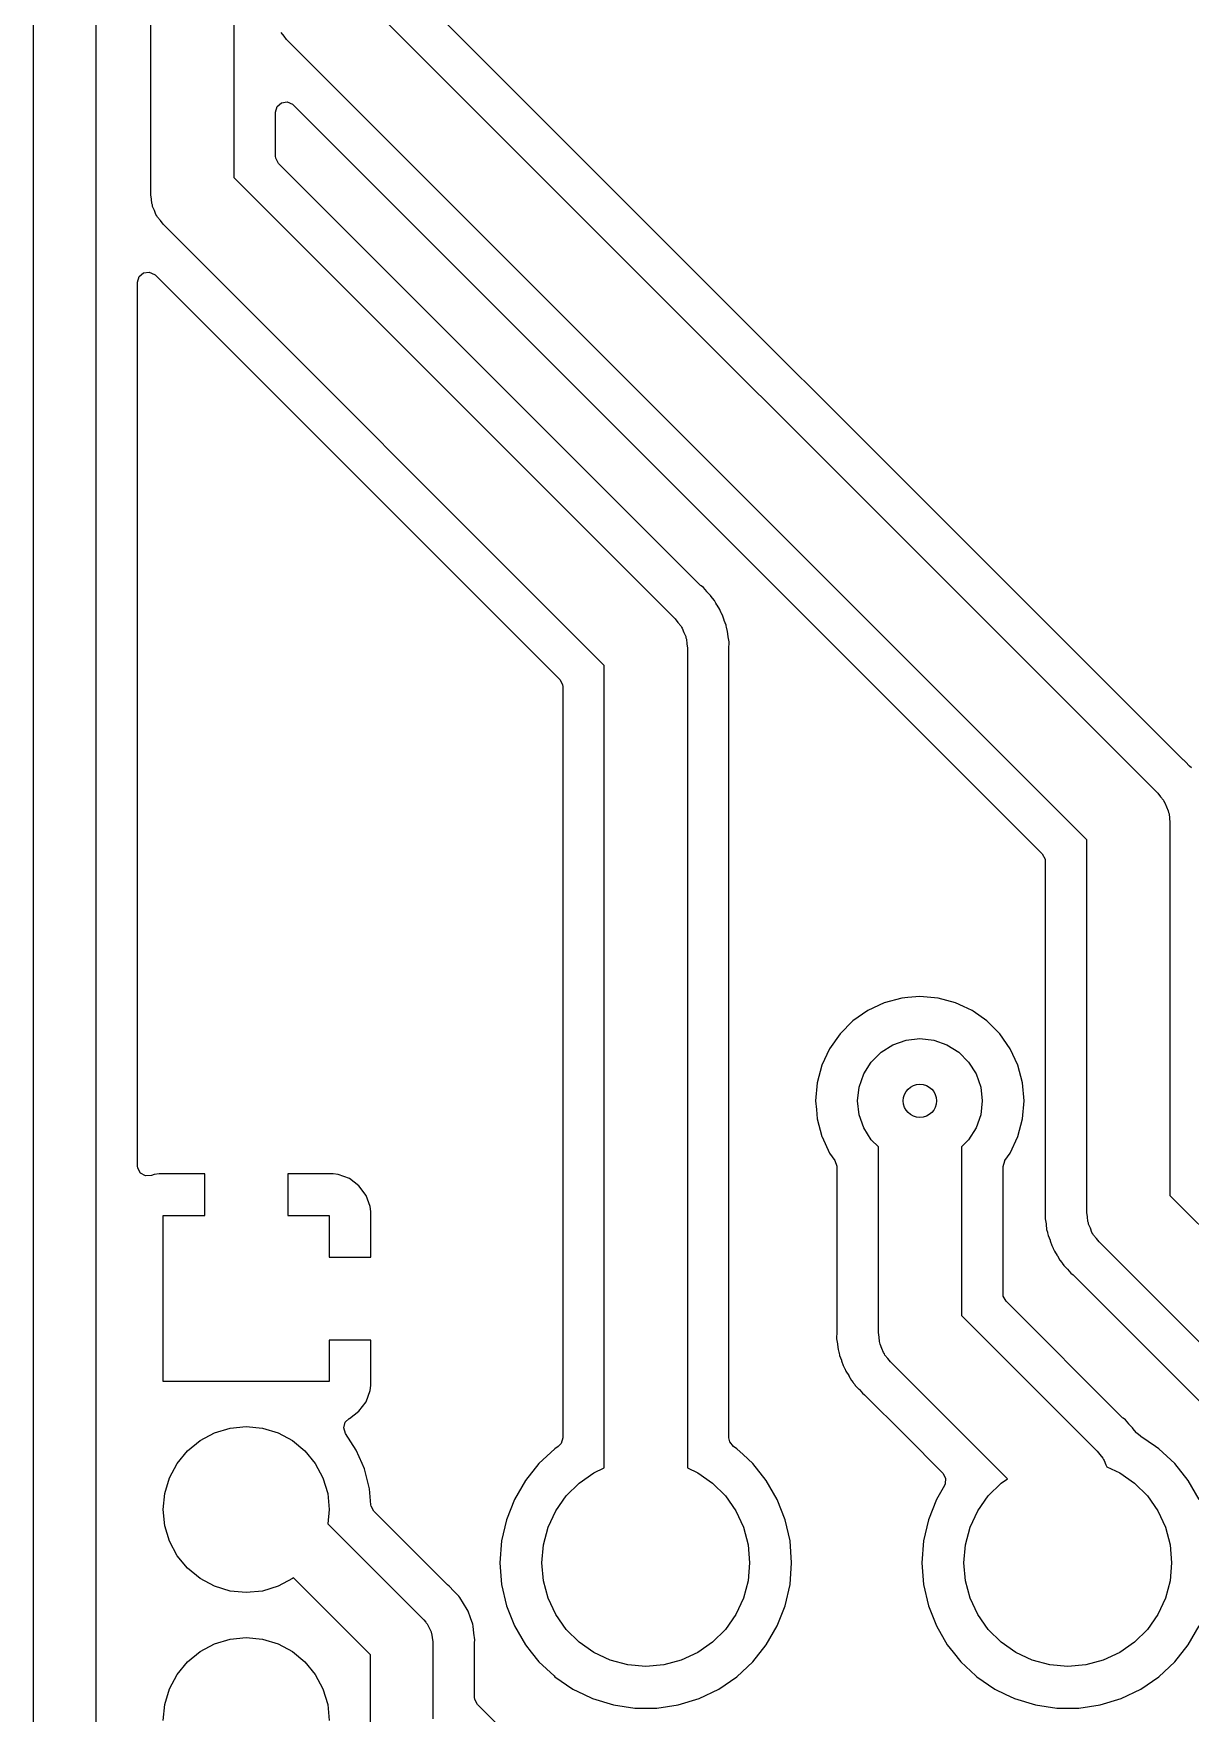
# Model space of a CAD drawing. Extents: x 4.71 to 7.86, y -5.32 to -1.9.
# Drawn here: x 4.734 to 5.282, y -4.905 to -4.109 of the extents above; entities that cross this region are included whole.
import ezdxf

# ---------------------------------------------------------------- set-up
doc = ezdxf.new("R2010")
doc.units = 0
doc.header["$MEASUREMENT"] = 0
doc.layers.add('BLACK', color=7, linetype='CONTINUOUS')

msp = doc.modelspace()

# ---------------------------------------------------------------- linework, layer by layer
at = {"layer": 'BLACK', "linetype": 'CONTINUOUS'}
for p, q in [((4.73418, -4.98625), (4.73418, -3.35938)), ((4.76371, -3.3655), (4.76371, -4.98013)), ((4.78976, -4.18538), (4.78976, -3.39311)), ((4.82913, -3.40127), (4.82913, -4.17723)), ((4.88773, -4.08975), (5.267, -4.46903)), ((5.27906, -4.45322), (4.91851, -4.09267)), ((4.85286, -4.11014), (4.85148, -4.10855)), ((4.85412, -4.11183), (4.85286, -4.11014)), ((5.23339, -4.4911), (4.85412, -4.11183)), ((4.84884, -4.1462), (4.84961, -4.14356)), ((4.84884, -4.16704), (4.84884, -4.1462)), ((4.84961, -4.14356), (4.85169, -4.14176)), ((4.85169, -4.14176), (4.85442, -4.14137)), ((4.85442, -4.14137), (4.85692, -4.14251)), ((4.85692, -4.14251), (4.85717, -4.14275)), ((4.85717, -4.14275), (5.21226, -4.49783)), ((4.84895, -4.16808), (4.84884, -4.16704)), ((4.85027, -4.17049), (4.84895, -4.16808)), ((5.05032, -4.37054), (4.85027, -4.17049)), ((4.82913, -4.17723), (5.03826, -4.38635)), ((4.79006, -4.18746), (4.78976, -4.18538)), ((4.79021, -4.18956), (4.79006, -4.18746)), ((4.79046, -4.19023), (4.79021, -4.18956)), ((4.79056, -4.19093), (4.79046, -4.19023)), ((4.79144, -4.19284), (4.79056, -4.19093)), ((4.79217, -4.19481), (4.79144, -4.19284)), ((4.7926, -4.19538), (4.79217, -4.19481)), ((4.79289, -4.19602), (4.7926, -4.19538)), ((4.79427, -4.19761), (4.79289, -4.19602)), ((4.79553, -4.1993), (4.79427, -4.19761)), ((5.00465, -4.40842), (4.79553, -4.1993)), ((4.78341, -4.22684), (4.78419, -4.2242)), ((4.78341, -4.64567), (4.78341, -4.22684)), ((4.78419, -4.2242), (4.78627, -4.2224)), ((4.78627, -4.2224), (4.78899, -4.222)), ((4.78899, -4.222), (4.79149, -4.22315)), ((4.79149, -4.22315), (4.79175, -4.22338)), ((4.79175, -4.22338), (4.98352, -4.41516)), ((5.05055, -4.37075), (5.05032, -4.37054)), ((5.05162, -4.37157), (5.05055, -4.37075)), ((5.05319, -4.37341), (5.05162, -4.37157)), ((5.05162, -4.37157), (5.05162, -4.37157)), ((5.05332, -4.37354), (5.05319, -4.37341)), ((5.05502, -4.37525), (5.05332, -4.37354)), ((5.05577, -4.37638), (5.05502, -4.37525)), ((5.05596, -4.37663), (5.05577, -4.37638)), ((5.05684, -4.37765), (5.05596, -4.37663)), ((5.05758, -4.379), (5.05684, -4.37765)), ((5.05684, -4.37765), (5.05684, -4.37765)), ((5.03826, -4.38635), (5.03952, -4.38804)), ((5.05801, -4.37976), (5.05758, -4.379)), ((5.0581, -4.37992), (5.05801, -4.37976)), ((5.05943, -4.38194), (5.0581, -4.37992)), ((5.05963, -4.38244), (5.05943, -4.38194)), ((5.05993, -4.38319), (5.05963, -4.38244)), ((5.06007, -4.38347), (5.05993, -4.38319)), ((5.06072, -4.38466), (5.06007, -4.38347)), ((5.06145, -4.38696), (5.06072, -4.38466)), ((5.03952, -4.38804), (5.0409, -4.38963)), ((5.0409, -4.38963), (5.04119, -4.39027)), ((5.04119, -4.39027), (5.04162, -4.39084)), ((5.04162, -4.39084), (5.04235, -4.39281)), ((5.04235, -4.39281), (5.04323, -4.39472)), ((5.04323, -4.39472), (5.04333, -4.39542)), ((5.06151, -4.38714), (5.06145, -4.38696)), ((5.0624, -4.38938), (5.06151, -4.38714)), ((5.06264, -4.39071), (5.0624, -4.38938)), ((5.0624, -4.38938), (5.0624, -4.38938)), ((5.06272, -4.39101), (5.06264, -4.39071)), ((5.06312, -4.3923), (5.06272, -4.39101)), ((5.06337, -4.3947), (5.06312, -4.3923)), ((5.06312, -4.3923), (5.06312, -4.3923)), ((5.06339, -4.39489), (5.06337, -4.3947)), ((5.04333, -4.39542), (5.04357, -4.39609)), ((5.04357, -4.39609), (5.04373, -4.39819)), ((5.04373, -4.39819), (5.04402, -4.40027)), ((5.04402, -4.40027), (5.04402, -4.78882)), ((5.06382, -4.39726), (5.06339, -4.39489)), ((5.06373, -4.40077), (5.06382, -4.39726)), ((5.06373, -4.58891), (5.06373, -4.40077)), ((5.00465, -4.78882), (5.00465, -4.40842)), ((4.98352, -4.41516), (4.98484, -4.41757)), ((4.98484, -4.41757), (4.98495, -4.41861)), ((4.98495, -4.41861), (4.98495, -4.7746)), ((5.27929, -4.45342), (5.27906, -4.45322)), ((5.28036, -4.45425), (5.27929, -4.45342)), ((5.28193, -4.45608), (5.28036, -4.45425)), ((5.28206, -4.45622), (5.28193, -4.45608)), ((5.28291, -4.45707), (5.28206, -4.45622)), ((5.267, -4.46903), (5.26826, -4.47071)), ((5.26826, -4.47071), (5.26964, -4.4723)), ((5.26964, -4.4723), (5.26993, -4.47295)), ((5.26993, -4.47295), (5.27036, -4.47351)), ((5.27036, -4.47351), (5.27109, -4.47549)), ((5.27109, -4.47549), (5.27197, -4.4774)), ((5.27197, -4.4774), (5.27207, -4.4781)), ((5.27207, -4.4781), (5.27232, -4.47876)), ((5.27232, -4.47876), (5.27247, -4.48086)), ((5.27247, -4.48086), (5.27276, -4.48295)), ((5.27276, -4.48295), (5.27276, -4.65964)), ((5.21226, -4.49783), (5.21358, -4.50025)), ((5.23339, -4.66779), (5.23339, -4.4911)), ((5.21358, -4.50025), (5.21369, -4.50129)), ((5.21369, -4.50129), (5.21369, -4.66729)), ((5.13736, -4.5684), (5.12955, -4.57204)), ((5.14568, -4.56617), (5.13736, -4.5684)), ((5.13736, -4.5684), (5.13736, -4.5684)), ((5.14854, -4.56592), (5.14568, -4.56617)), ((5.14568, -4.56617), (5.14568, -4.56617)), ((5.15426, -4.56542), (5.14854, -4.56592)), ((5.16284, -4.56617), (5.15426, -4.56542)), ((5.15426, -4.56542), (5.15426, -4.56542)), ((5.17116, -4.5684), (5.16284, -4.56617)), ((5.17491, -4.57014), (5.17116, -4.5684)), ((5.17116, -4.5684), (5.17116, -4.5684)), ((5.17116, -4.5684), (5.17116, -4.5684)), ((5.12249, -4.57698), (5.1164, -4.58307)), ((5.12955, -4.57204), (5.12249, -4.57698)), ((5.12955, -4.57204), (5.12955, -4.57204)), ((5.17897, -4.57204), (5.17491, -4.57014)), ((5.17944, -4.57237), (5.17897, -4.57204)), ((5.18603, -4.57698), (5.17944, -4.57237)), ((5.18938, -4.58033), (5.18603, -4.57698)), ((5.1164, -4.58307), (5.11146, -4.59013)), ((5.14769, -4.58605), (5.15426, -4.58531)), ((5.15426, -4.58531), (5.16083, -4.58605)), ((5.19212, -4.58307), (5.18938, -4.58033)), ((5.19706, -4.59013), (5.19212, -4.58307)), ((5.06373, -4.61484), (5.06373, -4.58891)), ((5.11146, -4.59013), (5.10782, -4.59793)), ((5.11146, -4.59013), (5.11146, -4.59013)), ((5.13118, -4.59643), (5.13585, -4.59175)), ((5.13585, -4.59175), (5.14145, -4.58823)), ((5.14145, -4.58823), (5.14769, -4.58605)), ((5.16083, -4.58605), (5.16707, -4.58823)), ((5.16707, -4.58823), (5.17267, -4.59175)), ((5.17267, -4.59175), (5.17735, -4.59643)), ((5.2007, -4.59793), (5.19706, -4.59013)), ((5.19706, -4.59013), (5.19706, -4.59013)), ((5.19706, -4.59013), (5.19706, -4.59013)), ((5.10782, -4.59793), (5.10559, -4.60626)), ((5.10782, -4.59793), (5.10782, -4.59793)), ((5.12766, -4.60203), (5.13118, -4.59643)), ((5.17735, -4.59643), (5.18086, -4.60203)), ((5.20293, -4.60626), (5.2007, -4.59793)), ((5.10559, -4.60626), (5.10484, -4.61484)), ((5.10559, -4.60626), (5.10559, -4.60626)), ((5.12473, -4.61484), (5.12547, -4.60827)), ((5.12547, -4.60827), (5.12766, -4.60203)), ((5.18086, -4.60203), (5.18305, -4.60827)), ((5.18305, -4.60827), (5.18379, -4.61484)), ((5.20368, -4.61484), (5.20293, -4.60626)), ((5.06373, -4.7746), (5.06373, -4.61484)), ((5.10484, -4.61484), (5.10484, -4.61484)), ((5.10484, -4.61484), (5.10519, -4.61887)), ((5.12547, -4.62141), (5.12473, -4.61484)), ((5.18379, -4.61484), (5.18305, -4.62141)), ((5.20293, -4.62342), (5.20368, -4.61484)), ((5.10519, -4.61887), (5.10559, -4.6234)), ((5.10559, -4.6234), (5.10559, -4.62342)), ((5.10559, -4.62342), (5.10559, -4.62342)), ((5.10559, -4.62342), (5.10782, -4.63174)), ((5.12766, -4.62765), (5.12547, -4.62141)), ((5.18305, -4.62141), (5.18086, -4.62765)), ((5.2007, -4.63174), (5.20293, -4.62342)), ((5.10782, -4.63174), (5.10782, -4.63174)), ((5.10782, -4.63174), (5.10782, -4.63174)), ((5.10782, -4.63174), (5.10789, -4.63188)), ((5.10789, -4.63188), (5.11146, -4.63955)), ((5.13118, -4.63325), (5.12766, -4.62765)), ((5.13458, -4.63665), (5.13118, -4.63325)), ((5.17735, -4.63325), (5.17395, -4.63665)), ((5.18086, -4.62765), (5.17735, -4.63325)), ((5.19706, -4.63955), (5.2007, -4.63174)), ((5.11146, -4.63955), (5.11146, -4.63955)), ((5.11146, -4.63955), (5.11399, -4.64316)), ((5.13458, -4.72468), (5.13458, -4.63665)), ((5.17395, -4.63665), (5.17395, -4.71653)), ((5.19453, -4.64316), (5.19706, -4.63955)), ((4.78353, -4.64671), (4.78341, -4.64567)), ((4.78484, -4.64912), (4.78353, -4.64671)), ((4.78726, -4.65044), (4.78484, -4.64912)), ((4.79372, -4.64948), (4.79137, -4.64973)), ((4.81528, -4.64948), (4.79372, -4.64948)), ((4.81528, -4.66917), (4.81528, -4.64948)), ((4.87622, -4.64948), (4.85465, -4.64948)), ((4.85465, -4.64948), (4.85465, -4.66917)), ((4.87857, -4.64973), (4.87622, -4.64948)), ((5.11399, -4.64316), (5.11487, -4.64576)), ((5.11487, -4.64576), (5.11487, -4.64596)), ((5.11487, -4.64596), (5.11487, -4.72418)), ((5.19365, -4.64596), (5.19443, -4.64332)), ((5.19365, -4.70634), (5.19365, -4.64596)), ((5.19443, -4.64332), (5.19453, -4.64316)), ((4.79, -4.65025), (4.78726, -4.65044)), ((4.79137, -4.64973), (4.79, -4.65025)), ((4.79137, -4.64973), (4.79137, -4.64973)), ((4.88387, -4.65171), (4.87857, -4.64973)), ((4.87857, -4.64973), (4.87857, -4.64973)), ((4.8884, -4.65511), (4.88387, -4.65171)), ((4.88387, -4.65171), (4.88387, -4.65171)), ((4.89179, -4.65964), (4.8884, -4.65511)), ((4.8884, -4.65511), (4.8884, -4.65511)), ((4.89377, -4.66494), (4.89179, -4.65964)), ((4.89179, -4.65964), (4.89179, -4.65964)), ((4.89402, -4.66728), (4.89377, -4.66494)), ((4.89377, -4.66494), (4.89377, -4.66494)), ((5.27276, -4.65964), (5.40112, -4.78799)), ((4.7956, -4.74791), (4.7956, -4.66917)), ((4.7956, -4.66917), (4.81528, -4.66917)), ((4.85465, -4.66917), (4.87434, -4.66917)), ((4.87434, -4.66917), (4.87434, -4.68885)), ((4.89402, -4.68885), (4.89402, -4.66728)), ((4.89402, -4.66728), (4.89402, -4.66728)), ((5.21369, -4.66729), (5.2136, -4.6708)), ((5.2136, -4.6708), (5.2136, -4.6708)), ((5.2136, -4.6708), (5.21403, -4.67317)), ((5.21403, -4.67317), (5.21405, -4.67336)), ((5.21405, -4.67336), (5.2143, -4.67576)), ((5.23369, -4.66987), (5.23339, -4.66779)), ((5.23384, -4.67197), (5.23369, -4.66987)), ((5.23409, -4.67264), (5.23384, -4.67197)), ((5.23419, -4.67334), (5.23409, -4.67264)), ((5.23507, -4.67525), (5.23419, -4.67334)), ((5.2143, -4.67576), (5.2143, -4.67576)), ((5.2143, -4.67576), (5.2147, -4.67705)), ((5.2147, -4.67705), (5.21478, -4.67735)), ((5.21478, -4.67735), (5.21501, -4.67868)), ((5.21501, -4.67868), (5.21501, -4.67868)), ((5.21501, -4.67868), (5.21591, -4.68092)), ((5.21591, -4.68092), (5.21597, -4.6811)), ((5.21597, -4.6811), (5.2167, -4.6834)), ((5.2358, -4.67722), (5.23507, -4.67525)), ((5.23623, -4.67779), (5.2358, -4.67722)), ((5.23652, -4.67843), (5.23623, -4.67779)), ((5.2379, -4.68002), (5.23652, -4.67843)), ((5.23916, -4.68171), (5.2379, -4.68002)), ((4.87434, -4.68885), (4.89402, -4.68885)), ((5.2167, -4.6834), (5.2167, -4.6834)), ((5.2167, -4.6834), (5.21735, -4.68459)), ((5.21735, -4.68459), (5.21748, -4.68487)), ((5.21748, -4.68487), (5.21799, -4.68612)), ((5.21799, -4.68612), (5.21799, -4.68612)), ((5.21799, -4.68612), (5.21932, -4.68814)), ((5.21932, -4.68814), (5.21941, -4.6883)), ((5.21941, -4.6883), (5.22058, -4.69041)), ((5.37328, -4.81583), (5.23916, -4.68171)), ((5.22058, -4.69041), (5.22058, -4.69041)), ((5.22058, -4.69041), (5.22058, -4.69041)), ((5.22058, -4.69041), (5.22146, -4.69143)), ((5.22146, -4.69143), (5.22165, -4.69168)), ((5.22165, -4.69168), (5.22173, -4.69181)), ((5.22173, -4.69181), (5.22239, -4.69281)), ((5.22239, -4.69281), (5.2241, -4.69452)), ((5.2241, -4.69452), (5.22423, -4.69465)), ((5.22423, -4.69465), (5.2258, -4.69649)), ((5.2258, -4.69649), (5.2258, -4.69649)), ((5.2258, -4.69649), (5.22687, -4.69731)), ((5.22687, -4.69731), (5.2271, -4.69752)), ((5.2271, -4.69752), (5.2885, -4.75891)), ((5.19376, -4.70738), (5.19365, -4.70634)), ((5.19508, -4.70979), (5.19376, -4.70738)), ((5.25032, -4.76503), (5.19508, -4.70979)), ((5.17395, -4.71653), (5.23826, -4.78084)), ((4.89402, -4.72822), (4.87434, -4.72822)), ((4.87434, -4.72822), (4.87434, -4.74791)), ((4.89402, -4.74979), (4.89402, -4.72822)), ((5.11487, -4.72418), (5.11478, -4.72769)), ((5.11478, -4.72769), (5.11478, -4.72769)), ((5.11478, -4.72769), (5.11521, -4.73006)), ((5.13488, -4.72676), (5.13458, -4.72468)), ((5.13503, -4.72886), (5.13488, -4.72676)), ((5.13527, -4.72953), (5.13503, -4.72886)), ((5.11521, -4.73006), (5.11523, -4.73025)), ((5.11523, -4.73025), (5.11548, -4.73265)), ((5.11548, -4.73265), (5.11548, -4.73265)), ((5.11548, -4.73265), (5.11588, -4.73394)), ((5.11588, -4.73394), (5.11596, -4.73424)), ((5.11596, -4.73424), (5.1162, -4.73557)), ((5.1162, -4.73557), (5.1162, -4.73557)), ((5.1162, -4.73557), (5.11709, -4.73781)), ((5.13537, -4.73023), (5.13527, -4.72953)), ((5.13625, -4.73214), (5.13537, -4.73023)), ((5.13698, -4.73411), (5.13625, -4.73214)), ((5.13741, -4.73468), (5.13698, -4.73411)), ((5.1377, -4.73532), (5.13741, -4.73468)), ((5.13908, -4.73691), (5.1377, -4.73532)), ((5.14034, -4.7386), (5.13908, -4.73691)), ((5.11709, -4.73781), (5.11715, -4.73799)), ((5.11715, -4.73799), (5.11788, -4.74029)), ((5.11788, -4.74029), (5.11788, -4.74029)), ((5.11788, -4.74029), (5.11853, -4.74148)), ((5.11853, -4.74148), (5.11867, -4.74175)), ((5.11867, -4.74175), (5.11917, -4.74301)), ((5.11917, -4.74301), (5.11917, -4.74301)), ((5.11917, -4.74301), (5.1205, -4.74503)), ((5.1205, -4.74503), (5.12059, -4.74519)), ((5.19569, -4.79395), (5.14034, -4.7386)), ((4.87434, -4.74791), (4.7956, -4.74791)), ((4.89179, -4.75744), (4.89377, -4.75214)), ((4.89377, -4.75214), (4.89402, -4.74979)), ((4.89377, -4.75214), (4.89377, -4.75214)), ((4.89402, -4.74979), (4.89402, -4.74979)), ((5.12059, -4.74519), (5.12176, -4.7473)), ((5.12176, -4.7473), (5.12176, -4.7473)), ((5.12176, -4.7473), (5.12176, -4.7473)), ((5.12176, -4.7473), (5.12265, -4.74832)), ((5.12265, -4.74832), (5.12283, -4.74857)), ((5.12283, -4.74857), (5.12333, -4.74932)), ((5.12333, -4.74932), (5.12358, -4.7497)), ((5.12358, -4.7497), (5.12528, -4.75141)), ((5.12528, -4.75141), (5.12541, -4.75154)), ((5.12541, -4.75154), (5.12698, -4.75338)), ((4.8884, -4.76197), (4.89179, -4.75744)), ((4.89179, -4.75744), (4.89179, -4.75744)), ((5.12698, -4.75338), (5.12698, -4.75338)), ((5.12698, -4.75338), (5.12805, -4.7542)), ((5.12805, -4.7542), (5.12828, -4.75441)), ((5.12828, -4.75441), (5.14704, -4.77317)), ((4.88114, -4.76979), (4.8819, -4.76714)), ((4.8819, -4.76714), (4.88368, -4.76546)), ((4.88368, -4.76546), (4.88387, -4.76536)), ((4.88387, -4.76536), (4.8884, -4.76197)), ((4.8884, -4.76197), (4.8884, -4.76197)), ((5.25055, -4.76523), (5.25032, -4.76503)), ((5.25162, -4.76606), (5.25055, -4.76523)), ((5.25319, -4.76789), (5.25162, -4.76606)), ((5.25162, -4.76606), (5.25162, -4.76606)), ((5.25332, -4.76803), (5.25319, -4.76789)), ((5.25502, -4.76974), (5.25332, -4.76803)), ((4.80713, -4.7807), (4.8131, -4.7758)), ((4.8131, -4.7758), (4.8199, -4.77216)), ((4.8199, -4.77216), (4.82729, -4.76992)), ((4.82729, -4.76992), (4.83497, -4.76917)), ((4.83497, -4.76917), (4.84265, -4.76992)), ((4.84265, -4.76992), (4.85004, -4.77216)), ((4.85004, -4.77216), (4.85684, -4.7758)), ((4.85684, -4.7758), (4.86281, -4.7807)), ((4.88194, -4.77242), (4.88114, -4.76979)), ((4.8871, -4.78032), (4.88194, -4.77242)), ((4.98495, -4.7746), (4.98417, -4.77724)), ((5.06412, -4.77651), (5.06373, -4.7746)), ((5.06586, -4.77863), (5.06412, -4.77651)), ((5.14704, -4.77317), (5.16512, -4.79124)), ((5.25577, -4.77087), (5.25502, -4.76974)), ((5.25596, -4.77111), (5.25577, -4.77087)), ((5.25684, -4.77214), (5.25596, -4.77111)), ((5.25689, -4.77222), (5.25684, -4.77214)), ((5.25694, -4.77226), (5.25689, -4.77222)), ((5.257, -4.77233), (5.25694, -4.77226)), ((5.25701, -4.77232), (5.257, -4.77233)), ((5.25874, -4.77379), (5.25701, -4.77232)), ((5.25878, -4.77383), (5.25874, -4.77379)), ((5.25874, -4.77379), (5.25874, -4.77379)), ((5.25874, -4.77379), (5.25874, -4.77379)), ((5.25889, -4.77388), (5.25878, -4.77383)), ((5.26586, -4.77863), (5.25889, -4.77388)), ((4.80223, -4.78667), (4.80713, -4.7807)), ((4.86281, -4.7807), (4.8677, -4.78667)), ((4.8871, -4.78033), (4.8871, -4.78032)), ((4.88991, -4.78673), (4.8871, -4.78033)), ((4.98125, -4.7797), (4.97368, -4.78673)), ((4.98282, -4.77863), (4.98125, -4.7797)), ((4.98125, -4.7797), (4.98125, -4.7797)), ((4.98417, -4.77724), (4.98282, -4.77863)), ((5.06743, -4.7797), (5.06586, -4.77863)), ((5.06586, -4.77863), (5.06586, -4.77863)), ((5.07045, -4.78251), (5.06743, -4.7797)), ((5.075, -4.78673), (5.07045, -4.78251)), ((5.23826, -4.78084), (5.23952, -4.78252)), ((5.23952, -4.78252), (5.2409, -4.78412)), ((5.2409, -4.78412), (5.24119, -4.78476)), ((5.24119, -4.78476), (5.24162, -4.78532)), ((5.26743, -4.7797), (5.26586, -4.77863)), ((5.275, -4.78673), (5.26743, -4.7797)), ((4.7986, -4.79347), (4.80223, -4.78667)), ((4.8677, -4.78667), (4.87134, -4.79347)), ((4.89104, -4.78929), (4.88991, -4.78673)), ((4.89344, -4.79878), (4.89104, -4.78929)), ((4.97368, -4.78673), (4.96724, -4.7948)), ((4.99271, -4.79604), (4.99973, -4.79112)), ((4.99973, -4.79112), (5.00465, -4.78882)), ((5.04402, -4.78882), (5.04895, -4.79112)), ((5.04895, -4.79112), (5.05597, -4.79604)), ((5.08144, -4.7948), (5.075, -4.78673)), ((5.075, -4.78673), (5.075, -4.78673)), ((5.075, -4.78673), (5.075, -4.78673)), ((5.16512, -4.79124), (5.16643, -4.79366)), ((5.24162, -4.78532), (5.24235, -4.7873)), ((5.24235, -4.7873), (5.24278, -4.78824)), ((5.24278, -4.78824), (5.24895, -4.79112)), ((5.24895, -4.79112), (5.25597, -4.79604)), ((5.28144, -4.7948), (5.275, -4.78673)), ((5.275, -4.78673), (5.275, -4.78673)), ((5.275, -4.78673), (5.275, -4.78673)), ((4.79636, -4.80086), (4.7986, -4.79347)), ((4.87134, -4.79347), (4.87358, -4.80086)), ((4.89406, -4.80628), (4.89344, -4.79878)), ((4.96724, -4.7948), (4.96207, -4.80375)), ((4.98664, -4.8021), (4.99271, -4.79604)), ((5.05597, -4.79604), (5.06204, -4.8021)), ((5.08661, -4.80375), (5.08144, -4.7948)), ((5.16589, -4.79713), (5.16207, -4.80375)), ((5.16624, -4.7964), (5.16589, -4.79713)), ((5.16643, -4.79366), (5.16624, -4.7964)), ((5.18664, -4.8021), (5.19271, -4.79604)), ((5.19271, -4.79604), (5.19569, -4.79395)), ((5.25597, -4.79604), (5.26204, -4.8021)), ((5.28661, -4.80375), (5.28144, -4.7948)), ((4.7956, -4.80854), (4.79636, -4.80086)), ((4.79636, -4.81622), (4.7956, -4.80854)), ((4.87358, -4.80086), (4.87434, -4.80854)), ((4.87434, -4.80854), (4.87367, -4.81538)), ((4.89415, -4.80691), (4.89406, -4.80628)), ((4.89547, -4.80933), (4.89415, -4.80691)), ((4.96207, -4.80375), (4.9583, -4.81336)), ((4.98172, -4.80913), (4.98664, -4.8021)), ((5.06204, -4.8021), (5.06696, -4.80913)), ((5.09038, -4.81336), (5.08661, -4.80375)), ((5.16207, -4.80375), (5.1583, -4.81336)), ((5.18172, -4.80913), (5.18664, -4.8021)), ((5.26204, -4.8021), (5.26696, -4.80913)), ((4.7986, -4.8236), (4.79636, -4.81622)), ((4.87367, -4.81538), (4.9191, -4.86082)), ((4.93039, -4.84424), (4.89547, -4.80933)), ((4.9583, -4.81336), (4.956, -4.82343)), ((4.9583, -4.81336), (4.9583, -4.81336)), ((4.97809, -4.8169), (4.98172, -4.80913)), ((5.06696, -4.80913), (5.07058, -4.8169)), ((5.09268, -4.82343), (5.09038, -4.81336)), ((5.1583, -4.81336), (5.156, -4.82343)), ((5.1583, -4.81336), (5.1583, -4.81336)), ((5.17809, -4.8169), (5.18172, -4.80913)), ((5.26696, -4.80913), (5.27058, -4.8169)), ((4.80223, -4.83041), (4.7986, -4.8236)), ((4.956, -4.82343), (4.95523, -4.83373)), ((4.956, -4.82343), (4.956, -4.82343)), ((4.97587, -4.82519), (4.97809, -4.8169)), ((5.07058, -4.8169), (5.0728, -4.82519)), ((5.09345, -4.83373), (5.09268, -4.82343)), ((5.09268, -4.82343), (5.09268, -4.82343)), ((5.09268, -4.82343), (5.09268, -4.82343)), ((5.156, -4.82343), (5.15523, -4.83373)), ((5.156, -4.82343), (5.156, -4.82343)), ((5.17587, -4.82519), (5.17809, -4.8169)), ((5.27058, -4.8169), (5.2728, -4.82519)), ((4.80713, -4.83638), (4.80223, -4.83041)), ((4.97513, -4.83373), (4.97587, -4.82519)), ((5.0728, -4.82519), (5.07355, -4.83373)), ((5.17513, -4.83373), (5.17587, -4.82519)), ((5.2728, -4.82519), (5.27355, -4.83373)), ((4.8131, -4.84127), (4.80713, -4.83638)), ((4.95523, -4.83373), (4.95523, -4.83373)), ((4.95523, -4.83373), (4.956, -4.84403)), ((4.97587, -4.84228), (4.97513, -4.83373)), ((5.07355, -4.83373), (5.0728, -4.84228)), ((5.09268, -4.84403), (5.09345, -4.83373)), ((5.09345, -4.83373), (5.09345, -4.83373)), ((5.15523, -4.83373), (5.15523, -4.83373)), ((5.15523, -4.83373), (5.156, -4.84403)), ((5.17587, -4.84228), (5.17513, -4.83373)), ((5.27355, -4.83373), (5.2728, -4.84228)), ((4.8199, -4.84491), (4.8131, -4.84127)), ((4.82729, -4.84715), (4.8199, -4.84491)), ((4.83497, -4.84791), (4.82729, -4.84715)), ((4.84265, -4.84715), (4.83497, -4.84791)), ((4.85004, -4.84491), (4.84265, -4.84715)), ((4.85684, -4.84127), (4.85004, -4.84491)), ((4.85737, -4.84084), (4.85684, -4.84127)), ((4.8939, -4.87738), (4.85737, -4.84084)), ((4.9311, -4.84483), (4.93039, -4.84424)), ((4.93111, -4.84483), (4.9311, -4.84483)), ((4.93336, -4.84722), (4.93111, -4.84483)), ((4.93569, -4.84954), (4.93336, -4.84722)), ((4.956, -4.84403), (4.956, -4.84403)), ((4.956, -4.84403), (4.9583, -4.8541)), ((4.97809, -4.85057), (4.97587, -4.84228)), ((5.0728, -4.84228), (5.07058, -4.85057)), ((5.09038, -4.85411), (5.09268, -4.84404)), ((5.09268, -4.84404), (5.09268, -4.84403)), ((5.156, -4.84403), (5.156, -4.84403)), ((5.156, -4.84403), (5.1583, -4.8541)), ((5.17809, -4.85057), (5.17587, -4.84228)), ((5.2728, -4.84228), (5.27058, -4.85057)), ((4.93626, -4.85027), (4.93569, -4.84954)), ((4.93569, -4.84954), (4.93569, -4.84954)), ((4.93626, -4.85028), (4.93626, -4.85027)), ((4.93796, -4.85309), (4.93626, -4.85028)), ((4.93972, -4.85585), (4.93796, -4.85309)), ((4.93973, -4.85586), (4.93972, -4.85585)), ((4.93972, -4.85585), (4.93972, -4.85585)), ((4.94012, -4.85669), (4.93973, -4.85586)), ((4.9583, -4.8541), (4.9583, -4.85411)), ((4.9583, -4.85411), (4.9583, -4.85411)), ((4.9583, -4.85411), (4.96207, -4.86372)), ((4.98172, -4.85834), (4.97809, -4.85057)), ((5.07058, -4.85057), (5.06696, -4.85834)), ((5.08661, -4.86372), (5.09038, -4.85411)), ((5.1583, -4.8541), (5.1583, -4.85411)), ((5.1583, -4.85411), (5.1583, -4.85411)), ((5.1583, -4.85411), (5.16207, -4.86372)), ((5.18172, -4.85834), (5.17809, -4.85057)), ((5.27058, -4.85057), (5.26696, -4.85834)), ((4.9191, -4.86082), (4.92009, -4.86198)), ((4.92009, -4.86198), (4.92031, -4.86219)), ((4.92031, -4.86219), (4.9204, -4.86235)), ((4.9204, -4.86235), (4.92068, -4.86268)), ((4.92068, -4.86268), (4.92161, -4.86459)), ((4.94013, -4.8567), (4.94012, -4.85669)), ((4.94118, -4.85981), (4.94013, -4.8567)), ((4.94231, -4.86289), (4.94118, -4.85981)), ((4.94231, -4.8629), (4.94231, -4.86289)), ((4.94252, -4.8638), (4.94231, -4.8629)), ((4.94252, -4.86381), (4.94252, -4.8638)), ((4.94288, -4.86707), (4.94252, -4.86381)), ((4.96207, -4.86372), (4.96724, -4.87267)), ((4.98664, -4.86537), (4.98172, -4.85834)), ((5.06696, -4.85834), (5.06204, -4.86537)), ((5.08144, -4.87267), (5.08661, -4.86372)), ((5.16207, -4.86372), (5.16724, -4.87267)), ((5.18664, -4.86537), (5.18172, -4.85834)), ((5.26696, -4.85834), (5.26204, -4.86537)), ((5.28144, -4.87267), (5.28661, -4.86372)), ((4.8131, -4.8758), (4.8199, -4.87216)), ((4.8199, -4.87216), (4.82729, -4.86992)), ((4.82729, -4.86992), (4.83497, -4.86917)), ((4.83497, -4.86917), (4.84265, -4.86992)), ((4.84265, -4.86992), (4.85004, -4.87216)), ((4.85004, -4.87216), (4.85684, -4.8758)), ((4.92161, -4.86459), (4.92263, -4.86647)), ((4.92263, -4.86647), (4.92268, -4.86677)), ((4.92268, -4.86677), (4.92281, -4.86705)), ((4.92281, -4.86705), (4.92307, -4.86916)), ((4.92307, -4.86916), (4.92343, -4.87126)), ((4.92343, -4.87126), (4.92343, -4.90766)), ((4.94332, -4.87032), (4.94288, -4.86707)), ((4.94314, -4.87256), (4.94321, -4.87173)), ((4.94321, -4.87173), (4.94332, -4.87032)), ((4.99271, -4.87143), (4.98664, -4.86537)), ((4.99973, -4.87635), (4.99271, -4.87143)), ((5.05597, -4.87143), (5.04895, -4.87635)), ((5.06204, -4.86537), (5.05597, -4.87143)), ((5.19271, -4.87143), (5.18664, -4.86537)), ((5.19973, -4.87635), (5.19271, -4.87143)), ((5.25597, -4.87143), (5.24895, -4.87635)), ((5.26204, -4.86537), (5.25597, -4.87143)), ((4.80713, -4.8807), (4.8131, -4.8758)), ((4.85684, -4.8758), (4.86281, -4.8807)), ((4.8939, -4.91378), (4.8939, -4.87738)), ((4.94313, -4.87276), (4.94314, -4.87256)), ((4.94313, -4.89748), (4.94313, -4.87276)), ((4.96724, -4.87267), (4.96996, -4.87608)), ((4.96996, -4.87608), (4.97368, -4.88074)), ((5.00751, -4.87998), (4.99973, -4.87635)), ((5.01579, -4.8822), (5.00751, -4.87998)), ((5.04117, -4.87998), (5.03289, -4.8822)), ((5.04895, -4.87635), (5.04117, -4.87998)), ((5.075, -4.88074), (5.08144, -4.87267)), ((5.16724, -4.87267), (5.16996, -4.87608)), ((5.16996, -4.87608), (5.17368, -4.88074)), ((5.20751, -4.87998), (5.19973, -4.87635)), ((5.21579, -4.8822), (5.20751, -4.87998)), ((5.24117, -4.87998), (5.23289, -4.8822)), ((5.24895, -4.87635), (5.24117, -4.87998)), ((5.275, -4.88074), (5.28144, -4.87267)), ((4.7986, -4.89347), (4.80223, -4.88667)), ((4.80223, -4.88667), (4.80713, -4.8807)), ((4.86281, -4.8807), (4.8677, -4.88667)), ((4.8677, -4.88667), (4.87134, -4.89347)), ((4.97368, -4.88074), (4.98083, -4.88737)), ((4.98083, -4.88737), (4.98125, -4.88777)), ((4.98125, -4.88777), (4.98978, -4.89359)), ((5.02434, -4.88295), (5.01579, -4.8822)), ((5.03289, -4.8822), (5.02434, -4.88295)), ((5.05889, -4.89359), (5.06743, -4.88777)), ((5.06743, -4.88777), (5.075, -4.88074)), ((5.17368, -4.88074), (5.18083, -4.88737)), ((5.18083, -4.88737), (5.18125, -4.88777)), ((5.18125, -4.88777), (5.18978, -4.89359)), ((5.22434, -4.88295), (5.21579, -4.8822)), ((5.23289, -4.8822), (5.22434, -4.88295)), ((5.25889, -4.89359), (5.26743, -4.88777)), ((5.26743, -4.88777), (5.275, -4.88074)), ((4.79636, -4.90086), (4.7986, -4.89347)), ((4.87134, -4.89347), (4.87358, -4.90086)), ((4.98978, -4.89359), (4.98978, -4.89359)), ((4.98978, -4.89359), (4.98978, -4.89359)), ((4.98978, -4.89359), (4.98978, -4.89359)), ((4.98978, -4.89359), (4.99473, -4.89597)), ((4.99473, -4.89597), (4.99909, -4.89807)), ((5.04959, -4.89807), (5.05889, -4.89359)), ((5.18978, -4.89359), (5.18978, -4.89359)), ((5.18978, -4.89359), (5.18978, -4.89359)), ((5.18978, -4.89359), (5.18978, -4.89359)), ((5.18978, -4.89359), (5.19473, -4.89597)), ((5.19473, -4.89597), (5.19909, -4.89807)), ((5.24959, -4.89807), (5.25889, -4.89359)), ((4.7956, -4.90854), (4.79636, -4.90086)), ((4.87358, -4.90086), (4.87434, -4.90854)), ((4.94324, -4.89852), (4.94313, -4.89748)), ((4.94456, -4.90093), (4.94324, -4.89852)), ((4.96718, -4.92355), (4.94456, -4.90093)), ((4.99909, -4.89807), (4.99909, -4.89807)), ((4.99909, -4.89807), (4.99909, -4.89807)), ((4.99909, -4.89807), (5.00896, -4.90111)), ((5.00896, -4.90111), (5.01918, -4.90265)), ((5.01918, -4.90265), (5.0295, -4.90265)), ((5.0295, -4.90265), (5.03972, -4.90111)), ((5.03972, -4.90111), (5.04959, -4.89807)), ((5.19909, -4.89807), (5.19909, -4.89807)), ((5.19909, -4.89807), (5.19909, -4.89807)), ((5.19909, -4.89807), (5.20896, -4.90111)), ((5.20896, -4.90111), (5.21918, -4.90265)), ((5.21918, -4.90265), (5.2295, -4.90265)), ((5.2295, -4.90265), (5.23972, -4.90111)), ((5.23972, -4.90111), (5.24959, -4.89807))]:
    msp.add_line(p, q, dxfattribs=at)
at = {"layer": 'BLACK'}
msp.add_circle((5.15426, -4.61484), 0.00787, dxfattribs=at)

doc.saveas('drawing.dxf')
